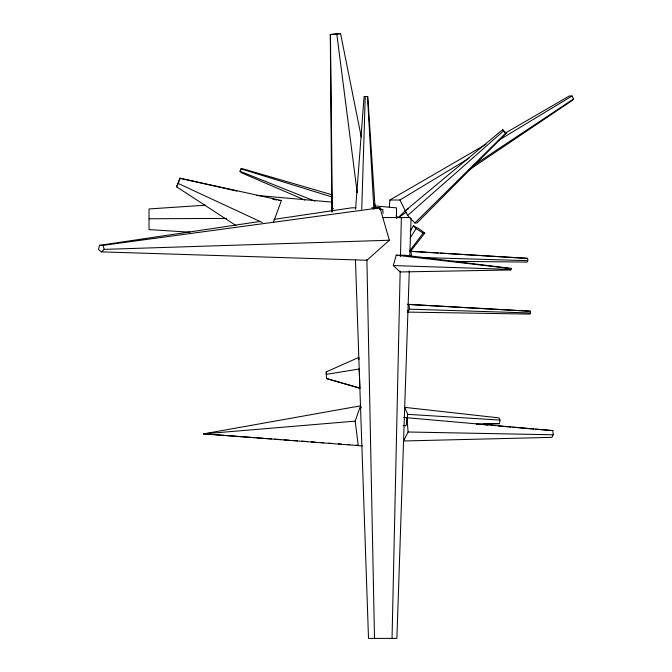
<?xml version="1.0" encoding="UTF-8"?>
<svg xmlns="http://www.w3.org/2000/svg" width="672" height="672" viewBox="0 0 672 672"><rect width="100%" height="100%" fill="white"/><g stroke="black" fill="none" stroke-linecap="round" stroke-linejoin="round"><path stroke-width="1.01" d="M392.045 638.4L400.159 271.076M400.487 256.385L401.344 217.552M361.754 209.202L365.249 96.491M409.29 270.942L396.892 638.4L368.508 638.4L355.438 259.426M409.786 256.284L411.054 218.593M355.58 209.202L364.09 96.491L367.76 96.491L375.11 208.16M389.298 206.9L389.911 200.004L485.923 144.32M476.406 424.124L499.489 423.637L500.002 420.084L499.044 417.892L404.687 407.358L407.736 414.33L406.098 425.628L403.057 425.628M260.392 221.407L99.515 245.356L98.515 249.379L101.396 251.866L366.912 260.266L389.374 240.232L379.991 207.816L371.616 207.816M236.065 225.574L176.635 186.841L179.794 178.214L281.417 200.483L273.546 222.012M393.338 265.558L396.22 255.209L404.804 255.209L511.115 268.464L511.333 269.396L510.695 269.968L400.142 271.958L393.338 265.558L510.09 269.396L510.695 269.968M510.09 269.396L510.35 268.464L511.115 268.464M358.277 445.88L355.194 421.134L360.486 405.838L203.616 433.86L362.384 445.88M176.635 186.841L180.323 178.214M304.962 200.071L241.298 172.729L239.98 171.242L240.954 168.848L242.878 168.848L332.43 194.888M407.904 312.102L409.391 309.162L409.021 304.399L407.308 304.399L530.334 311.22L530.468 312.984L529.914 314.076L407.904 312.102L407.257 310.632M406.963 417.455L408.089 431.995L403.553 440.975L551.897 437.371L553.199 434.784L552.88 430.601L403.83 417.455M409.601 251.236L527.638 258.384L527.814 260.669L527.1 262.08L451.584 261.324M410.29 231.227L413.356 225.758L418.74 228.581L424.78 233.159L410.567 251.303M410.088 238.249L416.077 228.581L413.356 225.758M409.349 251.303L423.133 233.159L424.78 233.159M396.01 215.872L398.37 217.552L405.157 210.848L502.698 129.654L506.184 133.249L416.917 222.97L414.876 222.97L407.602 215.477L399.924 200.004L389.911 200.004M414.876 222.97L505.579 133.249L506.184 133.249M505.856 132.77L569.26 96.004L572.04 96.004L573.485 99.011L571.603 100.867L468.88 170.058M101.396 251.866L104.185 249.379L389.374 240.232M407.602 215.477L503.42 131.032L502.698 129.654M398.37 217.552L406.207 212.276M405.157 210.848L408.643 208.53M473.189 165.648L573.485 99.011M399.924 200.004L468.947 158.29M498.532 140.414L572.04 96.004M326.248 371.885L326.474 378.529L359.881 388.273L359.218 368.987L326.34 374.38L326.248 371.885L358.814 357.386L358.882 359.369M273.882 219.4L351.725 207.816L355.908 207.816M99.515 245.356L103.026 245.356L379.991 207.816M331.783 211.823L330.288 34.558L340.57 33.6L361.284 137.13M330.288 34.558L340.57 33.6M254.78 437.665L203.616 433.86L355.194 421.134M203.616 433.86L209.891 433.373M205.523 205.195L149.033 208.942L149.033 229.597L189.832 232.184M483.58 423.94L499.489 423.637M149.033 218.761L226.447 218.408M278.771 200.483L281.417 200.483M379.697 209.513L382.738 209.513L383.074 213.394M382.662 217.552L410.122 217.552M527.638 258.384L440.194 253.134M552.88 430.601L535.786 429.232M408.089 431.995L553.199 434.784M418.824 257.426L527.814 260.669M409.391 309.162L530.468 312.984M409.021 304.399L530.334 311.22M409.928 251.294L426.628 252.311M428.711 252.437L438.102 253.008M407.736 414.33L500.002 420.084M256.864 437.816L263.13 438.278M266.263 438.514L271.488 438.9M274.621 439.135L280.879 439.597M284.012 439.832L289.237 440.219M293.412 440.53L297.587 440.84M301.77 441.151L306.986 441.538M311.161 441.848L315.344 442.159M320.561 442.546L323.694 442.781M328.919 443.167L332.052 443.402M338.31 443.864L341.443 444.1M347.71 444.562L349.801 444.721M356.068 445.183L358.151 445.334M256.536 195.409L332.766 202.188M374.531 205.901L396.463 207.85L396.463 218.467M483.832 424.662L487.981 425.032M491.106 425.3L495.256 425.67M498.38 425.939L503.572 426.401M505.646 426.586L510.846 427.039M512.921 427.224L533.711 429.047M396.22 255.209L510.35 268.464M179.794 178.214L236.939 191.066M272.656 199.105L276.73 200.029M326.474 378.529L359.881 388.08M379.714 208.639L382.738 209.513M240.954 168.848L332.724 197.19M239.98 171.242L314.916 201.146M331.464 207.749L333.413 208.53M178.374 183.54L262.324 222.524M416.077 228.581L423.133 233.159M503.42 131.032L505.579 133.249M360.486 405.838L361.284 407.753M103.026 245.356L104.185 249.379M374.606 203.759L375.228 206.842M336.79 33.97L357.218 192.704M411.029 251.236L411.415 256.208M367.517 96.491L373.867 209.202M366.895 259.526L374.506 638.4M330.431 34.558L332.396 211.823"/></g></svg>
